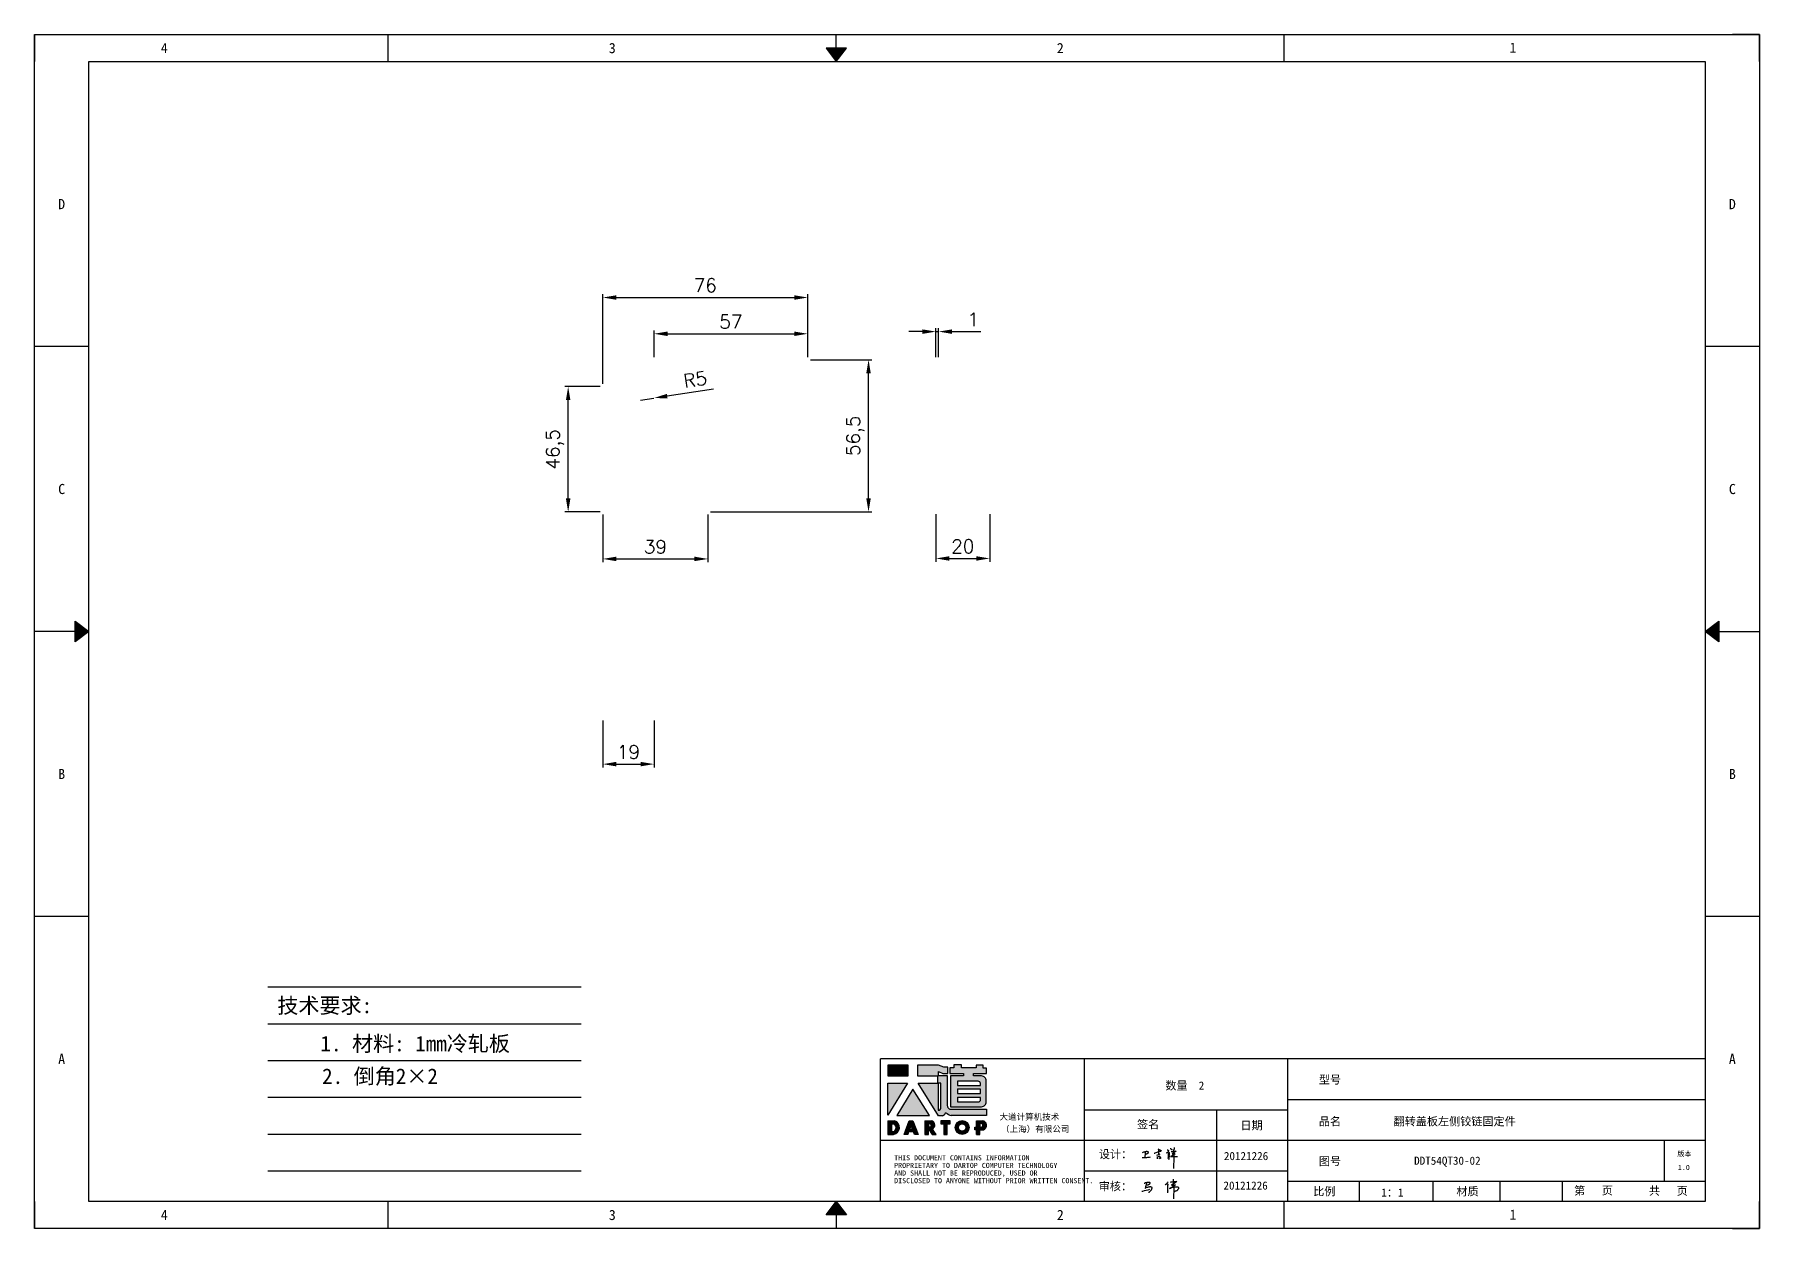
# Model space of a CAD drawing. Header units: millimetres. Extents: x 25928 to 50356, y -44172 to 20163.
# Drawn here: x 34405 to 35045, y -20400 to -19957 of the extents above; entities that cross this region are included whole.
import ezdxf
from ezdxf.enums import TextEntityAlignment as Align

# ---------------------------------------------------------------- set-up
doc = ezdxf.new("R2010")
doc.units = ezdxf.units.MM
doc.linetypes.add('DOT', pattern=[0.25, 0, -0.25])
doc.layers.add('4', color=7, linetype='Continuous')
doc.layers.add('print', color=30, linetype='Continuous')
doc.layers.add('dim', color=2, linetype='Continuous', lineweight=9)
doc.styles.add('Dartop', font='')
doc.styles.add('HZ', font='')
doc.styles.add('hzHT', font='simhei.ttf')
doc.styles.get("Standard").update_dxf_attribs({"font": 'txt', "bigfont": 'gbcbig.shx'})
doc.styles.get('Dartop').set_extended_font_data('FangSong_GB2312')
doc.styles.get('HZ').set_extended_font_data('SimSun')
doc.dimstyles.new('small', dxfattribs={"dimtxt": 5, "dimasz": 5, "dimexe": 1.25, "dimexo": 1, "dimgap": 2, "dimtad": 1, "dimtxsty": 'Standard', "dimcen": 2.5, "dimadec": 0, "dimazin": 0, "dimtfac": 1, "dimtmove": 0, "dimatfit": 3, "dimfxl": 0, "dimarcsym": 0})

# ---------------------------------------------------------------- blocks, each defined once
blk = doc.blocks.new('*D952')
at = {"layer": 'Defpoints', "color": 0}
for p in [(34692.14, -20054.23), (34692.14, -20077.31, -11.3), (34616.14, -20087.31, 7.7)]:
    blk.add_point(p, dxfattribs=at)
at = {"layer": 'dim', "color": 0, "lineweight": -2}
for p, q in [((34616.14, -20086.31), (34616.14, -20052.98)), ((34692.14, -20076.31), (34692.14, -20052.98)), ((34621.14, -20054.23), (34687.14, -20054.23))]:
    blk.add_line(p, q, dxfattribs=at)
at = {"layer": 'dim', "color": 0}
for points in [[(34621.14, -20053.4), (34621.14, -20055.07), (34616.14, -20054.23)], [(34687.14, -20053.4), (34687.14, -20055.07), (34692.14, -20054.23)]]:
    blk.add_solid(points, dxfattribs=at)
at = {"layer": 'dim', "color": 0, "insert": (34654.14, -20049.73), "char_height": 5, "attachment_point": 5}
blk.add_mtext('76', dxfattribs=at)
blk = doc.blocks.new('*D953')
at = {"layer": 'Defpoints', "color": 0}
for p in [(34692.14, -20077.31, -11.3), (34714.7, -20077.31), (34655.14, -20133.81, -11.3)]:
    blk.add_point(p, dxfattribs=at)
at = {"layer": 'dim', "color": 0, "lineweight": -2}
for p, q in [((34693.14, -20077.31), (34715.95, -20077.31)), ((34714.7, -20128.81), (34714.7, -20082.31)), ((34656.14, -20133.81), (34715.95, -20133.81))]:
    blk.add_line(p, q, dxfattribs=at)
at = {"layer": 'dim', "color": 0}
for points in [[(34713.87, -20082.31), (34715.53, -20082.31), (34714.7, -20077.31)], [(34713.87, -20128.81), (34715.53, -20128.81), (34714.7, -20133.81)]]:
    blk.add_solid(points, dxfattribs=at)
at = {"layer": 'dim', "color": 0, "insert": (34709.78, -20105.56), "char_height": 5, "attachment_point": 5, "rotation": 90}
blk.add_mtext('56,5', dxfattribs=at)
blk = doc.blocks.new('*D954')
at = {"layer": 'Defpoints', "color": 0}
for p in [(34616.14, -20133.81, 7.7), (34655.14, -20133.81, -11.3), (34655.14, -20151.25)]:
    blk.add_point(p, dxfattribs=at)
at = {"layer": 'dim', "color": 0, "lineweight": -2}
for p, q in [((34616.14, -20134.81), (34616.14, -20152.5)), ((34655.14, -20134.81), (34655.14, -20152.5)), ((34621.14, -20151.25), (34650.14, -20151.25))]:
    blk.add_line(p, q, dxfattribs=at)
at = {"layer": 'dim', "color": 0}
for points in [[(34621.14, -20150.41), (34621.14, -20152.08), (34616.14, -20151.25)], [(34650.14, -20150.41), (34650.14, -20152.08), (34655.14, -20151.25)]]:
    blk.add_solid(points, dxfattribs=at)
at = {"layer": 'dim', "color": 0, "insert": (34635.64, -20146.75), "char_height": 5, "attachment_point": 5}
blk.add_mtext('39', dxfattribs=at)
blk = doc.blocks.new('*D955')
at = {"layer": 'Defpoints', "color": 0}
for p in [(34603.28, -20087.31), (34616.14, -20087.31, 7.7), (34616.14, -20133.81, 7.7)]:
    blk.add_point(p, dxfattribs=at)
at = {"layer": 'dim', "color": 0, "lineweight": -2}
for p, q in [((34615.14, -20087.31), (34602.03, -20087.31)), ((34603.28, -20128.81), (34603.28, -20092.31)), ((34615.14, -20133.81), (34602.03, -20133.81))]:
    blk.add_line(p, q, dxfattribs=at)
at = {"layer": 'dim', "color": 0}
for points in [[(34602.44, -20092.31), (34604.11, -20092.31), (34603.28, -20087.31)], [(34602.44, -20128.81), (34604.11, -20128.81), (34603.28, -20133.81)]]:
    blk.add_solid(points, dxfattribs=at)
at = {"layer": 'dim', "color": 0, "insert": (34598.36, -20110.56), "char_height": 5, "attachment_point": 5, "rotation": 90}
blk.add_mtext('46,5', dxfattribs=at)
blk = doc.blocks.new('*D956')
at = {"layer": 'Defpoints', "color": 0}
for p in [(34692.14, -20067.68), (34635.14, -20077.31, -11.3), (34692.14, -20077.31, -11.3)]:
    blk.add_point(p, dxfattribs=at)
at = {"layer": 'dim', "color": 0, "lineweight": -2}
for p, q in [((34635.14, -20076.31), (34635.14, -20066.43)), ((34640.14, -20067.68), (34687.14, -20067.68)), ((34692.14, -20076.31), (34692.14, -20066.43))]:
    blk.add_line(p, q, dxfattribs=at)
at = {"layer": 'dim', "color": 0}
for points in [[(34640.14, -20066.85), (34640.14, -20068.52), (34635.14, -20067.68)], [(34687.14, -20066.85), (34687.14, -20068.52), (34692.14, -20067.68)]]:
    blk.add_solid(points, dxfattribs=at)
at = {"layer": 'dim', "color": 0, "insert": (34663.64, -20063.18), "char_height": 5, "attachment_point": 5}
blk.add_mtext('57', dxfattribs=at)
blk = doc.blocks.new('*D957')
at = {"layer": 'Defpoints', "color": 0}
for p in [(34635.08, -20091.55, 7.7), (34630.14, -20092.31, 7.7)]:
    blk.add_point(p, dxfattribs=at)
at = {"layer": 'dim', "color": 0, "lineweight": -2}
for p, q in [((34630.14, -20092.31), (34635.08, -20091.55)), ((34657.16, -20088.19), (34640.02, -20090.8))]:
    blk.add_line(p, q, dxfattribs=at)
at = {"layer": 'dim', "color": 0}
blk.add_solid([(34639.9, -20089.98), (34640.15, -20091.63), (34635.08, -20091.55)], dxfattribs=at)
at = {"layer": 'dim', "color": 0, "insert": (34650.39, -20084.67), "char_height": 5, "attachment_point": 5, "rotation": 8.65647}
blk.add_mtext('R5', dxfattribs=at)
blk = doc.blocks.new('*D958')
at = {"layer": 'Defpoints', "color": 0}
for p in [(34739.67, -20133.63, 357.73), (34759.67, -20133.63, 357.73), (34759.67, -20151.07)]:
    blk.add_point(p, dxfattribs=at)
at = {"layer": 'dim', "color": 0, "lineweight": -2}
for p, q in [((34739.67, -20134.63), (34739.67, -20152.32)), ((34759.67, -20134.63), (34759.67, -20152.32)), ((34744.67, -20151.07), (34754.67, -20151.07))]:
    blk.add_line(p, q, dxfattribs=at)
at = {"layer": 'dim', "color": 0}
for points in [[(34744.67, -20150.24), (34744.67, -20151.91), (34739.67, -20151.07)], [(34754.67, -20150.24), (34754.67, -20151.91), (34759.67, -20151.07)]]:
    blk.add_solid(points, dxfattribs=at)
at = {"layer": 'dim', "color": 0, "insert": (34749.67, -20146.57), "char_height": 5, "attachment_point": 5}
blk.add_mtext('20', dxfattribs=at)
blk = doc.blocks.new('*D960')
at = {"layer": 'Defpoints', "color": 0}
for p in [(34616.14, -20210.16, 8.82), (34635.14, -20210.16, 13.82), (34635.14, -20227.41)]:
    blk.add_point(p, dxfattribs=at)
at = {"layer": 'dim', "color": 0, "lineweight": -2}
for p, q in [((34616.14, -20211.16), (34616.14, -20228.66)), ((34635.14, -20211.16), (34635.14, -20228.66)), ((34621.14, -20227.41), (34630.14, -20227.41))]:
    blk.add_line(p, q, dxfattribs=at)
at = {"layer": 'dim', "color": 0}
for points in [[(34621.14, -20226.57), (34621.14, -20228.24), (34616.14, -20227.41)], [(34630.14, -20226.57), (34630.14, -20228.24), (34635.14, -20227.41)]]:
    blk.add_solid(points, dxfattribs=at)
at = {"layer": 'dim', "color": 0, "insert": (34625.64, -20222.91), "char_height": 5, "attachment_point": 5}
blk.add_mtext('19', dxfattribs=at)
blk = doc.blocks.new('*D970')
at = {"layer": 'Defpoints', "color": 0}
for p in [(34740.67, -20066.88), (34739.67, -20077.31, -707.27), (34740.67, -20077.31, 281.73)]:
    blk.add_point(p, dxfattribs=at)
at = {"layer": 'dim', "color": 0, "lineweight": -2}
for p, q in [((34739.67, -20076.31), (34739.67, -20065.63)), ((34740.67, -20076.31), (34740.67, -20065.63)), ((34734.67, -20066.88), (34729.67, -20066.88)), ((34739.67, -20066.88), (34740.67, -20066.88)), ((34745.67, -20066.88), (34756.33, -20066.88))]:
    blk.add_line(p, q, dxfattribs=at)
at = {"layer": 'dim', "color": 0}
for points in [[(34734.67, -20066.05), (34734.67, -20067.72), (34739.67, -20066.88)], [(34745.67, -20066.05), (34745.67, -20067.72), (34740.67, -20066.88)]]:
    blk.add_solid(points, dxfattribs=at)
at = {"layer": 'dim', "color": 0, "insert": (34753.5, -20062.38), "char_height": 5, "attachment_point": 5}
blk.add_mtext('1', dxfattribs=at)
blk = doc.blocks.new('*U862')
at = {"color": 254, "linetype": 'Continuous', "extrusion": (0, 0, -1)}
for points in [[(-17, 0.333), (-16.812, 0.25), (-17, 0.5)], [(-17, 0.333), (-17.188, 0.25), (-16.812, 0.25)], [(-17, 0.333), (-17, 0.5), (-17.188, 0.25)]]:
    blk.add_solid(points, dxfattribs=at)
blk = doc.blocks.new('*U861')
at = {"color": 254, "linetype": 'Continuous', "extrusion": (0, 0, -1)}
for points in [[(-33.167, 11), (-33, 11), (-33.25, 11.188)], [(-33.167, 11), (-33.25, 11.188), (-33.25, 10.812)], [(-33.167, 11), (-33.25, 10.812), (-33, 11)]]:
    blk.add_solid(points, dxfattribs=at)
blk = doc.blocks.new('*U863')
at = {"color": 254, "linetype": 'Continuous'}
for points in [[(17, 21.667), (17.188, 21.75), (16.812, 21.75)], [(17, 21.667), (16.812, 21.75), (17, 21.5)], [(17, 21.667), (17, 21.5), (17.188, 21.75)]]:
    blk.add_solid(points, dxfattribs=at)
blk = doc.blocks.new('*U860')
at = {"color": 254, "linetype": 'Continuous', "extrusion": (0, 0, -1)}
for points in [[(-0.833, 11), (-0.75, 10.812), (-0.75, 11.188)], [(-0.833, 11), (-0.75, 11.188), (-1, 11)], [(-0.833, 11), (-1, 11), (-0.75, 10.812)]]:
    blk.add_solid(points, dxfattribs=at)
blk = doc.blocks.new('dadao')
for p, q in [((48, 19.2), (44.9, 10.4)), ((44.9, 10.4), (51.2, 10.4)), ((51.2, 10.4), (48, 19.2))]:
    blk.add_line(p, q)
for points in [[(41.8, 121.6), (41.8, 143.7), (-0.4, 143.7), (-0.4, 121.6), (41.8, 121.6)], [(104.8, 122), (104.8, 130.3), (114.1, 126.3), (124.2, 126.3), (124.2, 139.6), (115.9, 139.6), (105.1, 143.9), (61.5, 143.9)], [(61.7, 144), (61.7, 121.3), (103.9, 121.3)], [(113.4, 38.7), (105.1, 38.7), (63, 106.5), (103.9, 106.5), (103.9, 120.9), (103.9, 121.3)], [(109.7, 53.6), (109.7, 106.2), (104.3, 106.2), (104.3, 50.4), (106.6, 50.4)], [(144.6, 94.4), (144.6, 84.8), (192, 84.8), (192, 94.1), (144.9, 94.1)], [(120.2, 45), (119.5, 45), (119.5, 44.6)], [(0, 28), (0, 0), (11.8, 0)], [(0.1, 28), (14, 28)], [(7.1, 21.8), (7.1, 6.1), (12, 6.1)], [(7.1, 21.8), (11.4, 21.8)], [(76.8, 28.2), (76.8, 0), (84.1, 0), (84.1, 11.1), (91.6, -0.1), (100.3, -0.1), (91.7, 11.1)], [(76.8, 28.2), (90.6, 28.2)], [(84, 22.7), (84, 15.3), (87.2, 15.3)], [(84, 22.7), (87.3, 22.7)], [(183.7, 0), (183.7, 9.6), (180.6, 9.6), (180.6, 14.9), (183.8, 14.9), (183.8, 28.1), (196.1, 28.1), (196.5, 28.1)], [(183.7, 0), (190.9, 0), (190.9, 9.6), (198.8, 9.6)], [(194.9, 22.3), (190.8, 22.3), (190.8, 15), (194.4, 15)]]:
    blk.add_lwpolyline(points)
blk.add_lwpolyline([(137.1, 144.2), (137.1, 137.9), (128.3, 137.9), (128.3, 126.5), (157.3, 126.5), (157.3, 121.5), (130.3, 121.5), (130.3, 57.5), (194.4, 57.5, 0.414214), (204.4, 67.5), (204.4, 111.3, 0.414214), (194.4, 121.3), (177.5, 121.3), (177.5, 126.3), (204.7, 126.3), (204.7, 137.7), (198.2, 137.7), (198.2, 143.9), (183.3, 143.9), (183.3, 138), (153, 138), (153, 144.2), (137.1, 144.2)], format="xyb", close=True)
for points in [[(104.8, 122), (123.4, 122), (123.4, 60, 0.414214), (131.4, 52), (204.8, 52), (204.8, 39.1), (131.7, 39.1)], [(144.3, 110.8), (144.3, 101.8), (192.3, 101.8), (192.3, 105.5, 0.414214), (187.3, 110.5), (144.3, 110.5)], [(144.6, 77), (144.6, 67.5), (187.6, 67.5, 0.414214), (192.6, 72.5), (192.6, 76.4), (144.6, 76.4)]]:
    blk.add_lwpolyline(points, format="xyb")
for points in [[(-0.3, 106.2), (40.4, 106.2), (-0.3, 39.7), (-0.3, 106.2)], [(51.7, 94.1), (18.4, 39.3), (86.2, 39.3)], [(43.8, 28.2), (51.8, 28.2), (62.6, -0.1), (55, -0.1), (53.2, 5), (42.9, 5), (41.1, 0), (33.6, 0)], [(110, 28.1), (110, 21.9), (116, 21.9), (116, -0.1), (123.2, -0.1), (123.2, 22), (129.2, 22), (129.2, 28.1), (110, 28.1)]]:
    blk.add_lwpolyline(points, close=True)
for radius in [14.5, 7.44]:
    blk.add_circle((154.2, 14.2), radius)
for centre, radius, start, end in [((99.2, 60.7), 12.6, 305.6399, 325.969), ((111.6, 46.7), 8.19, 282.9811, 347.6627), ((136, 61.7), 22.9, 226.7358, 259.3209), ((8.5, 13.9), 8.49, 294.2143, 69.7177), ((9.6, 14.2), 14.4, 278.6604, 72.3203), ((86.4, 19), 3.8, 282.527, 76.7196), ((88.6, 19.4), 8.95, 290.6073, 77.2124), ((193.7, 18.7), 3.8, 280.9891, 72.5513), ((195.7, 18.6), 9.51, 288.8959, 85.2442)]:
    blk.add_arc(centre, radius, start, end)
blk = doc.blocks.new('h')
for p, q in [((20768.1, -2360.9), (20773, -2359.1)), ((20769.5, -2366.9), (20769.8, -2370.6)), ((20769.8, -2370.6), (20770.9, -2378)), ((20770.9, -2378), (20771.5, -2370.6)), ((20772.4, -2369.3), (20774.9, -2367.8)), ((20773, -2359.1), (20784.1, -2355.2)), ((20773.3, -2331.8), (20775.3, -2338.7)), ((20789.1, -2340.9), (20773.5, -2331.9)), ((20775.3, -2338.7), (20775.6, -2351.2)), ((20775.6, -2351.2), (20775.5, -2357.3)), ((20782.2, -2369.2), (20780, -2377.1)), ((20780, -2377.1), (20788.3, -2371.3)), ((20780.1, -2366.4), (20780.8, -2366.4)), ((20781.9, -2367.4), (20782.2, -2369.2)), ((20845.7, -2343.5), (20848.4, -2353)), ((20848.9, -2370.3), (20847.9, -2424)), ((20848.4, -2353), (20848.9, -2370.3))]:
    blk.add_line(p, q)
for points in [[(20696.6, -2372.4, 0.002073), (20710.6, -2371.9, 0.016137), (20719.6, -2371.3, 0.008314), (20736.9, -2369.3)], [(20699.1, -2348.2, -0.029745), (20704.6, -2345.4, -0.046842), (20708.4, -2344.2, -0.00919), (20714.3, -2343, -0.018517), (20717.2, -2342.5, -0.037841), (20720.3, -2342.4, -0.039541), (20723.2, -2342.8, -0.149785), (20726, -2344.3, -0.204935), (20726.9, -2346.6, -0.074872), (20726.5, -2348.3, -0.061615), (20725.6, -2350.3, -0.034204), (20723.8, -2352.6, -0.045776), (20722.3, -2354.1, -0.054985), (20720.4, -2355.3, -0.036348), (20717.3, -2356.5, -0.067752), (20715.7, -2356.8, -0.043553), (20713.2, -2356.7)], [(20755, -2351.9, -0.024077), (20759.9, -2350.1, -0.013147), (20768.7, -2346.5, -0.00522), (20775.4, -2344.1, -0.018517), (20777.3, -2343.4, -0.008274), (20786.3, -2341, -0.039541), (20788.3, -2340.8, -0.079216), (20789.4, -2341, -0.204935)], [(20813.5, -2350.1, 0.007348), (20815.9, -2348.7, 0.008421), (20818, -2347.3, 0.009459), (20819.7, -2346.2, -0.016325), (20820.7, -2345.5, -0.173771), (20821.8, -2345.3, -0.085159), (20823.9, -2346, -0.125883), (20826, -2347.9, -0.160659), (20826.6, -2350.1, -0.010447), (20826.5, -2352.3, -0.008247), (20826.2, -2355.1, -0.002698), (20825.3, -2374, 0.001562), (20823.9, -2383.7, 0.016137)], [(20816.8, -2335, -0.053561), (20819.6, -2336.1, -0.075272), (20821.3, -2337.3, -0.005295), (20822.5, -2338.5, -0.009337), (20823.1, -2339.1, -0.026146), (20823.7, -2339.8, -0.016644), (20824.5, -2340.9)], [(20832.1, -2329.2, -0.053561), (20834.9, -2330.3, -0.075272), (20836.7, -2331.5, -0.005295), (20837.8, -2332.6, -0.009337), (20838.5, -2333.3, -0.026146), (20839, -2334, -0.016644), (20839.8, -2335.1)], [(20836, -2343.7, -0.02797), (20842.1, -2342.6, -0.048868), (20845.6, -2342.2, -0.00919), (20851.1, -2341.4, -0.018517), (20853.9, -2341.1, -0.037841), (20856.7, -2341.2, -0.039541), (20859.4, -2341.6, -0.018282), (20840.6, -2354.7, -0.000937)], [(20847.6, -2340.2, 0.021784), (20849.6, -2335.9, 0.028296), (20850.8, -2332.4, 0.008136), (20851.9, -2328.2, 0.028913), (20852.2, -2327, 0.08193), (20852.1, -2325.9, 0.075058), (20851.7, -2324.7, 0.275043)]]:
    blk.add_lwpolyline(points, format="xyb")
for points in [[(20711.3, -2343.5), (20711.3, -2343.5), (20711.5, -2355.8), (20710.7, -2368), (20710.6, -2371.9)], [(20821.5, -2350.6), (20822.4, -2359.2), (20822.2, -2364.9), (20821.7, -2369), (20821.3, -2376.3), (20823.6, -2368.5), (20827.2, -2366.3), (20829.5, -2366.3)], [(20840.6, -2354.7), (20850, -2354.7), (20855, -2354.3), (20845.9, -2361.1), (20840.5, -2364), (20833, -2367.5), (20863.2, -2367.4), (20865.9, -2367.3)]]:
    blk.add_lwpolyline(points)
for centre, radius, start, end in [((20773.7, -2371.2), 2.3, 121.9907, 163.60158), ((20787.5, -2406), 40.3, 100.61827, 108.24823), ((20780.8, -2367.6), 1.15, 9.4675, 90)]:
    blk.add_arc(centre, radius, start, end)

msp = doc.modelspace()

# ---------------------------------------------------------------- hatches: boundary and pattern name
for points in [[(34729.35, -20339.159), (34721.816, -20339.159), (34721.816, -20343.095), (34729.35, -20343.095)], [(34729.107, -20345.849), (34721.836, -20345.849), (34721.836, -20357.721)], [(34731.123, -20348.004), (34725.179, -20357.8), (34737.282, -20357.8)], [(34744.967, -20359.804), (34741.527, -20359.804), (34741.527, -20360.895), (34742.6, -20360.895), (34742.6, -20364.828), (34743.885, -20364.828), (34743.885, -20360.893), (34744.967, -20360.893)]]:
    msp.add_hatch(color=0).paths.add_polyline_path(points)
h = msp.add_hatch(color=0)
h.paths.add_polyline_path([(34740.608, -20341.551), (34742.271, -20342.27), (34744.068, -20342.27), (34744.068, -20339.89), (34742.585, -20339.89), (34740.653, -20339.127), (34732.909, -20339.127), (34732.909, -20343.151), (34740.444, -20343.151), (34740.444, -20343.232), (34740.444, -20345.804), (34733.138, -20345.804), (34740.652, -20357.898), (34742.141, -20357.898, 0.2793748), (34743.227, -20356.842), (34743.227, -20356.786), (34743.358, -20356.786, 0.1431454), (34745.407, -20357.829), (34758.465, -20357.829), (34758.465, -20355.535), (34745.351, -20355.535, -0.4142136), (34743.923, -20354.107), (34743.923, -20343.024), (34740.608, -20343.024)])
h.paths.add_polyline_path([(34740.52, -20345.856), (34741.477, -20345.856), (34741.477, -20355.242, -0.0889357), (34740.922, -20355.813), (34740.516, -20355.813)], flags=16)
h = msp.add_hatch(color=0)
h.paths.add_polyline_path([(34758.443, -20340.223), (34757.281, -20340.223), (34757.281, -20339.118), (34754.625, -20339.118), (34754.625, -20340.168), (34749.203, -20340.168), (34749.203, -20339.063), (34746.364, -20339.063), (34746.364, -20340.189), (34744.795, -20340.189), (34744.795, -20342.226), (34749.973, -20342.226), (34749.973, -20343.127), (34745.148, -20343.127), (34745.148, -20354.537), (34756.602, -20354.537, 0.4142136), (34758.387, -20352.752), (34758.387, -20344.938, 0.4142136), (34756.602, -20343.153), (34753.574, -20343.153), (34753.574, -20342.268), (34758.443, -20342.268)])
h.paths.add_polyline_path([(34755.337, -20345.087, -0.4142136), (34756.23, -20345.98), (34756.23, -20346.634), (34747.654, -20346.634), (34747.654, -20345.087)], flags=16)
h.paths.add_polyline_path([(34756.174, -20348.016), (34756.174, -20349.674), (34747.71, -20349.674), (34747.71, -20348.016)], flags=16)
h.paths.add_polyline_path([(34756.285, -20351.166), (34756.285, -20351.876, -0.4142136), (34755.392, -20352.769), (34747.71, -20352.769), (34747.71, -20351.166)], flags=16)
h = msp.add_hatch(color=0)
h.paths.add_polyline_path([(34724.384, -20359.822), (34721.889, -20359.822), (34721.889, -20364.813), (34723.99, -20364.813, 0.7930159)])
h.paths.add_polyline_path([(34724.027, -20363.72), (34723.155, -20363.72), (34723.155, -20360.915), (34723.931, -20360.915, -0.6713609)], flags=16)
h = msp.add_hatch(color=0)
h.paths.add_polyline_path([(34731.141, -20359.781), (34729.718, -20359.781), (34727.887, -20364.818), (34729.236, -20364.818), (34729.553, -20363.925), (34731.38, -20363.925), (34731.704, -20364.829), (34733.063, -20364.829)])
h.paths.add_polyline_path([(34731.03, -20362.963), (34729.899, -20362.963), (34730.454, -20361.38)], flags=16)
h = msp.add_hatch(color=0)
h.paths.add_polyline_path([(34738.061, -20359.785), (34735.608, -20359.785), (34735.608, -20364.821), (34736.904, -20364.821), (34736.904, -20362.824), (34738.236, -20364.839), (34739.803, -20364.839), (34738.269, -20362.837, 0.7440549)])
h.paths.add_polyline_path([(34736.892, -20362.079), (34736.892, -20360.756), (34737.472, -20360.756, -0.796809), (34737.463, -20362.079)], flags=16)
h = msp.add_hatch(color=0)
h.paths.add_polyline_path([(34746.836, -20362.285, 1), (34752.008, -20362.285, 1)])
h.paths.add_polyline_path([(34750.751, -20362.285, -1), (34748.094, -20362.285, -1)], flags=16)
h = msp.add_hatch(color=0)
h.paths.add_polyline_path([(34756.968, -20359.797), (34756.894, -20359.797), (34754.707, -20359.797), (34754.707, -20362.147), (34754.127, -20362.147), (34754.127, -20363.101), (34754.698, -20363.101), (34754.698, -20364.812), (34755.974, -20364.812), (34755.974, -20363.094), (34757.377, -20363.094, 0.8123038)])
h.paths.add_polyline_path([(34755.955, -20362.14), (34755.955, -20360.826), (34756.682, -20360.826, -0.7782134), (34756.608, -20362.14)], flags=16)

# ---------------------------------------------------------------- linework, layer by layer
at = {"color": 0, "linetype": 'DOT'}
for p, q in [((34405.325, -19956.602), (35035.118, -19956.602)), ((34405.325, -20389.698), (34405.325, -19966.674)), ((35045.19, -19966.674), (35045.19, -20389.698)), ((35035.118, -20399.77), (34405.325, -20399.77))]:
    msp.add_line(p, q, dxfattribs=at)
at = {"color": 0}
for p, q in [((34405.325, -19956.602), (34405.325, -19966.674)), ((34536.554, -19966.674), (34536.554, -19956.602)), ((34702.742, -19961.638), (34702.742, -19956.602)), ((34868.93, -19966.674), (34868.93, -19956.602)), ((35045.19, -19956.602), (35035.118, -19956.602)), ((35045.19, -19966.674), (35045.19, -19956.602)), ((34425.469, -20389.698), (34425.469, -19966.674)), ((34425.469, -19966.674), (35025.046, -19966.674)), ((35025.046, -19966.674), (35025.046, -20389.698)), ((34425.469, -20072.43), (34405.325, -20072.43)), ((35045.19, -20072.43), (35025.046, -20072.43)), ((34420.433, -20178.186), (34405.325, -20178.186)), ((35030.082, -20178.186), (35045.19, -20178.186)), ((34425.469, -20283.942), (34405.325, -20283.942)), ((35045.19, -20283.942), (35025.046, -20283.942)), ((35025.046, -20336.82), (34719.109, -20336.82)), ((34719.109, -20389.698), (34719.109, -20336.82)), ((34794.649, -20336.82), (34794.649, -20389.698)), ((34870.189, -20389.698), (34870.189, -20336.82)), ((34870.189, -20351.928), (35025.046, -20351.928)), ((34794.649, -20355.705), (34870.189, -20355.705)), ((34843.75, -20355.705), (34843.75, -20389.698)), ((34719.109, -20367.036), (34794.649, -20367.036)), ((34794.649, -20367.036), (35025.046, -20367.036)), ((35009.938, -20382.144), (35009.938, -20367.036)), ((34794.649, -20378.367), (34870.189, -20378.367)), ((34870.189, -20382.144), (35025.046, -20382.144)), ((34896.766, -20389.698), (34896.766, -20382.144)), ((34924.155, -20389.698), (34924.155, -20382.144)), ((34949.055, -20389.698), (34949.055, -20382.144)), ((34972.168, -20389.698), (34972.168, -20382.144)), ((34405.325, -20389.698), (34405.325, -20399.77)), ((35025.046, -20389.698), (34425.469, -20389.698)), ((34536.554, -20399.77), (34536.554, -20389.698)), ((34868.93, -20399.77), (34868.93, -20389.698)), ((35045.19, -20399.77), (35045.19, -20389.698)), ((34702.742, -20394.734), (34702.742, -20399.77)), ((35035.118, -20399.77), (35045.19, -20399.77))]:
    msp.add_line(p, q, dxfattribs=at)
for p, q in [((34827.09, -20384.532), (34826.348, -20384.933)), ((34827.625, -20384.246), (34827.09, -20384.532)), ((34827.121, -20383.646), (34828.065, -20383.646)), ((34828.568, -20383.6), (34827.625, -20384.246)), ((34827.659, -20381.406), (34827.875, -20383.216)), ((34827.911, -20384.553), (34827.83, -20388.712)), ((34827.875, -20383.216), (34827.911, -20384.553)), ((34828.065, -20383.646), (34828.568, -20383.6))]:
    msp.add_line(p, q)
for points in [[(34702.742, -19966.674), (34706.519, -19961.638), (34698.965, -19961.638), (34702.742, -19966.674)], [(34425.469, -20178.186), (34420.433, -20181.963), (34420.433, -20174.409), (34425.469, -20178.186)], [(35025.046, -20178.186), (35030.082, -20174.409), (35030.082, -20181.963), (35025.046, -20178.186)], [(34702.742, -20389.698), (34706.519, -20394.734), (34698.965, -20394.734), (34702.742, -20389.698)]]:
    msp.add_lwpolyline(points, close=True, dxfattribs=at)
for points in [[(34816.915, -20382.992, -0.029745), (34817.347, -20382.776, -0.0468422), (34817.639, -20382.682, -0.0091902), (34818.095, -20382.59, -0.0185172), (34818.324, -20382.557, -0.0378406), (34818.56, -20382.549, -0.0395413), (34818.784, -20382.577, -0.1497852), (34819.003, -20382.697, -0.2049352), (34819.07, -20382.87, -0.0748717), (34819.045, -20383.007, -0.0616146), (34818.97, -20383.158, -0.0342039), (34818.835, -20383.337, -0.0457759), (34818.714, -20383.452, -0.054985), (34818.568, -20383.544, -0.0363479), (34818.326, -20383.641, -0.0677521), (34818.205, -20383.662, -0.0435534), (34818.014, -20383.652)], [(34826.348, -20384.933, -0.029745), (34827.022, -20384.596, -0.0468422), (34827.478, -20384.449, -0.0091902), (34828.19, -20384.305, -0.0185172), (34828.546, -20384.254, -0.0378406), (34828.915, -20384.242, -0.0395413), (34829.264, -20384.285, -0.1497852), (34829.606, -20384.472, -0.2049352), (34829.711, -20384.743, -0.0748717), (34829.671, -20384.956, -0.0616146), (34829.555, -20385.192, -0.0342039), (34829.344, -20385.47, -0.0457759), (34829.155, -20385.651, -0.054985), (34828.927, -20385.794, -0.0363479), (34828.549, -20385.945, -0.0677521), (34828.36, -20385.977, -0.0435534), (34828.062, -20385.962)], [(34826.658, -20382.532, -0.0279703), (34827.268, -20382.419, -0.0488679), (34827.622, -20382.382, -0.0091902), (34828.178, -20382.299, -0.0185172), (34828.456, -20382.274, -0.0378406), (34828.741, -20382.28, -0.0395413), (34829.01, -20382.327, -0.0182819), (34827.121, -20383.646, -0.0009369)]]:
    msp.add_lwpolyline(points, format="xyb")
msp.add_lwpolyline([(34817.867, -20382.634), (34817.867, -20382.634), (34817.722, -20383.519), (34817.485, -20384.351), (34817.329, -20384.862)])
for centre, radius, start, end in [((34815.81, -20384.398), 1.596, 281.076982, 291.212632), ((34780.71, -20241.922), 148.319, 283.91895, 284.971512), ((34819.769, -20389.084), 4.876, 113.202449, 120.017497), ((34818.624, -20386.414), 1.971, 102.47486, 113.202449), ((34821.481, -20399.325), 15.195, 100.36867, 102.47486), ((34819.42, -20388.062), 3.745, 96.125337, 100.36867), ((34810.843, -20378.633), 11.096, 316.919563, 320.58866), ((34819.22, -20386.203), 1.875, 87.457037, 96.125337), ((34819.227, -20386.046), 1.717, 78.399567, 87.457037), ((34817.13, -20384.023), 2.821, 324.094808, 331.378357), ((34819.47, -20384.864), 0.511, 44.324655, 78.399567), ((34819.32, -20385.131), 0.377, 319.573073, 337.48549), ((34818.282, -20384.301), 1.694, 324.910666, 333.348429), ((34819.106, -20384.609), 0.825, 326.76781, 340.871018), ((34819.633, -20384.705), 0.284, 357.998393, 44.324655), ((34819.356, -20384.695), 0.561, 340.871018, 357.998393), ((34821.126, -20377.001), 7.458, 299.265464, 300.9495), ((34838.021, -20439.513), 57.583, 102.46592, 103.2053), ((34798.78, -20355.678), 38.128, 313.366132, 315.296084), ((34946.022, -20403.912), 121.7, 171.410173, 171.768083), ((34825.597, -20383.531), 0.244, 52.375745, 91.291159), ((34611.149, -20376.614), 214.732, 357.565664, 358.057278), ((34825.513, -20383.493), 0.279, 357.196828, 33.705179), ((34819.224, -20383.081), 6.583, 352.912546, 354.802684), ((34821.694, -20383.306), 4.103, 354.802684, 357.196828), ((34818.307, -20385.145), 1.257, 283.816254, 294.030509), ((34818.575, -20385.767), 0.58, 294.836428, 309.901134)]:
    msp.add_arc(centre, radius, start, end)
at = {"layer": 'Defpoints'}
for p, q in [((34491.869, -20310.111), (34608.128, -20310.111)), ((34491.869, -20323.761), (34608.128, -20323.761)), ((34491.869, -20323.761), (34608.128, -20323.761)), ((34491.869, -20337.411), (34608.128, -20337.411)), ((34491.869, -20351.061), (34608.128, -20351.061)), ((34491.869, -20364.711), (34608.128, -20364.711)), ((34491.869, -20378.361), (34608.128, -20378.361))]:
    msp.add_line(p, q, dxfattribs=at)
at = {"layer": 'print'}
msp.add_lwpolyline([(34405.325, -19956.602), (35045.19, -19956.602), (35045.19, -20399.77), (34405.325, -20399.77)], close=True, dxfattribs=at)

# ---------------------------------------------------------------- block references
at = {"color": 0, "linetype": 'Continuous', "xscale": 20.14402654906928, "yscale": 20.14402654921842, "zscale": 20.14402654921862}
for name, p in [('*U863', (34360.294, -20399.77)), ('*U860', (34405.325, -20399.77)), ('*U861', (34360.294, -20399.77)), ('*U862', (34360.294, -20399.77))]:
    msp.add_blockref(name, p, dxfattribs=at)
at = {"color": 0}
for name, p, xscale, yscale, zscale in [('dadao', (34721.889, -20364.813), 0.1785493262164481, 0.178549326230053, 0.1785493262317104), ('h', (33212.694, -20189.636), 0.07747410198493163, 0.07747410198530816, 0.07747410198528001)]:
    msp.add_blockref(name, p, dxfattribs=dict(at, xscale=xscale, yscale=yscale, zscale=zscale))

# ---------------------------------------------------------------- texts
for s, height, style, p in [('4', 3.777, 'Dartop', (34453.46, -19961.638)), ('3', 3.777, 'Dartop', (34619.648, -19961.638)), ('2', 3.777, 'Dartop', (34785.836, -19961.638)), ('1', 3.777, 'Dartop', (34953.746, -19961.518)), ('D', 3.777, 'Dartop', (34415.397, -20019.552)), ('D', 3.777, 'Dartop', (35035.118, -20019.552)), ('C', 3.777, 'Dartop', (34415.397, -20125.308)), ('C', 3.777, 'Dartop', (35035.118, -20125.308)), ('B', 3.777, 'Dartop', (34415.397, -20231.064)), ('B', 3.777, 'Dartop', (35035.118, -20231.064)), ('A', 3.777, 'Dartop', (34415.397, -20336.82)), ('A', 3.777, 'Dartop', (35035.118, -20336.82)), ('数量  2', 3.0216, 'hzHT', (34832.013, -20346.725)), ('型号', 3.0216, 'hzHT', (34885.866, -20344.506)), ('签名', 3.0216, 'hzHT', (34818.44, -20361.125)), ('日期', 3.0216, 'hzHT', (34856.78, -20361.497)), ('品名', 3.0216, 'hzHT', (34885.866, -20360.018)), ('翻转盖板左侧铰链固定件', 3.0216, 'hzHT', (34932.115, -20360.018)), ('20121226', 3.0216, 'hzHT', (34854.746, -20372.856)), ('图号', 3.0216, 'hzHT', (34885.866, -20374.787)), ('DDT54QT30-02', 3.0216, 'hzHT', (34929.415, -20374.59)), ('版本', 1.8885, 'hzHT', (35017.347, -20372.05)), ('1.0', 1.8885, 'Dartop', (35017.12, -20377.097)), ('20121226', 3.0216, 'hzHT', (34854.566, -20383.82)), ('比例', 3.0216, 'hzHT', (34883.759, -20386)), ('1：1', 3.0216, 'hzHT', (34908.991, -20386.427)), ('材质', 3.0216, 'hzHT', (34936.884, -20386)), ('第   页', 3.0216, 'hzHT', (34983.626, -20385.686)), ('共   页', 3.0216, 'hzHT', (35011.382, -20385.796)), ('4', 3.777, 'Dartop', (34453.46, -20394.734)), ('3', 3.777, 'Dartop', (34619.648, -20394.734)), ('2', 3.777, 'Dartop', (34785.836, -20394.734)), ('1', 3.777, 'Dartop', (34953.746, -20394.614))]:
    msp.add_text(s, height=height, dxfattribs=dict(at, style=style)).set_placement(p, align=Align.MIDDLE_CENTER)
at = {"style": 'HZ'}
for s, p in [('技术要求:', (34512.982, -20317)), ('     1. 材料: 1mm冷轧板  ', (34540.699, -20331.122)), ('2. 倒角2×2         ', (34551.028, -20343.241))]:
    msp.add_text(s, height=5.733, dxfattribs=at).set_placement(p, align=Align.MIDDLE_CENTER)
at = {"color": 0, "style": 'hzHT'}
for s, height, p in [('THIS DOCUMENT CONTAINS INFORMATION', 1.8885, (34724.208, -20374.458)), ('设计：', 3.0216, (34800.135, -20373.714)), ('AND SHALL NOT BE REPRODUCED, USED OR', 1.8885, (34724.208, -20380.123)), ('PROPRIETARY TO DARTOP COMPUTER TECHNOLOGY', 1.8885, (34724.208, -20377.291)), ('DISCLOSED TO ANYONE WITHOUT PRIOR WRITTEN CONSENT.', 1.8885, (34724.208, -20382.956)), ('审核：', 3.0216, (34800.09, -20385.612))]:
    msp.add_text(s, height=height, dxfattribs=at).set_placement(p)
at = {"layer": '4', "color": 0, "style": 'hzHT'}
for s, p in [('大道计算机技术', (34763.267, -20359.458)), ('（上海）有限公司', (34763.837, -20363.975))]:
    msp.add_text(s, height=2.2662, dxfattribs=at).set_placement(p)

# ---------------------------------------------------------------- dimensions: what is measured, and where the dimension line sits
at = {"layer": 'dim'}
for base, p1, p2, angle, picture, middle in [((34692.139, -20054.235), (34616.139, -20087.307, 7.695), (34692.139, -20077.307, -11.305), 180, '*D952', (34654.139, -20049.735)), ((34740.666, -20066.885), (34739.666, -20077.307, -707.274), (34740.666, -20077.307, 281.726), 180, '*D970', (34753.499, -20062.385)), ((34692.139, -20067.685), (34635.139, -20077.307, -11.305), (34692.139, -20077.307, -11.305), 180, '*D956', (34663.639, -20063.185)), ((34714.7, -20077.307), (34655.139, -20133.807, -11.305), (34692.139, -20077.307, -11.305), 90, '*D953', (34709.783, -20105.557)), ((34603.278, -20087.307), (34616.139, -20133.807, 7.695), (34616.139, -20087.307, 7.695), 270, '*D955', (34598.361, -20110.557))]:
    dim = msp.add_linear_dim(base=base, p1=p1, p2=p2, angle=angle, dimstyle='small', override={"dimpost": '\\X'}, dxfattribs=at)
    dim.commit()
    dim.dimension.update_dxf_attribs({"geometry": picture, "text_midpoint": middle})
dim = msp.add_radius_dim(center=(34630.139, -20092.307, 7.695), mpoint=(34635.082, -20091.555, 7.695), dimstyle='small', override={"dimpost": '\\X'}, dxfattribs=at)
dim.commit()
dim.dimension.update_dxf_attribs({"geometry": '*D957', "text_midpoint": (34650.387, -20084.673)})
for base, p1, p2, picture, middle in [((34655.139, -20151.247), (34616.139, -20133.807, 7.695), (34655.139, -20133.807, -11.305), '*D954', (34635.639, -20146.747)), ((34759.666, -20151.075), (34739.666, -20133.628, 357.726), (34759.666, -20133.628, 357.726), '*D958', (34749.666, -20146.575)), ((34635.139, -20227.407), (34616.139, -20210.156, 8.816), (34635.139, -20210.156, 13.816), '*D960', (34625.639, -20222.907))]:
    dim = msp.add_linear_dim(base=base, p1=p1, p2=p2, dimstyle='small', override={"dimpost": '\\X'}, dxfattribs=at)
    dim.commit()
    dim.dimension.update_dxf_attribs({"geometry": picture, "text_midpoint": middle})

doc.saveas('drawing.dxf')
